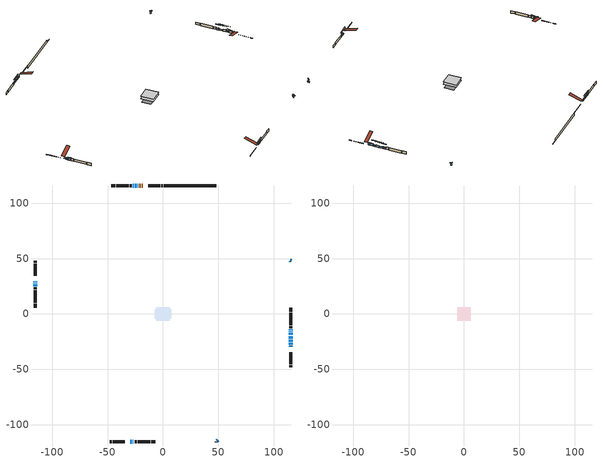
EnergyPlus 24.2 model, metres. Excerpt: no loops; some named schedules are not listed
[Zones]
conditioned space
 floor outside (Floor1 construction): -0.91,-0.91 -0.91,0.91 0.91,0.91 0.91,-0.91 z1.22
 floor adiabatic (AdiabaticFloorConstruction): -5.92,-5.92 -5.92,5.92 5.92,5.92 5.92,-5.92 z1.22
 floor foundation (Slab1 construction): -7.27,-4.47 -7.27,4.47 7.27,4.47 7.27,-4.47 z-1.28
 wall outside (RimJoist1 construction): -0.03,115.5 -1.6,115.5 / -47.84,-115.5 -46.27,-115.5 / -115.5,47.84 -115.5,46.27 / 115.5,-47.84 115.5,-46.27 z1.22:1.52
 wall outside (RimJoist2 construction): -2.53,115.5 -13.2,115.5 / -45.34,-115.5 -34.66,-115.5 / -115.5,45.34 -115.5,34.66 / 115.5,-45.34 115.5,-34.66 z1.22:1.52
 wall outside (AdiabaticWallConstruction 1): -18.1,115.5 -19.01,115.5 / -19.94,115.5 -21.31,115.5 z1.22:3.25
 wall outside (AdiabaticWallConstruction): -115.5,29.77 -115.5,28.93 z1.22:2.19; 115.5,-29.77 115.5,-28.87 / 115.5,47.84 114.87,48.47 / 115.5,-27.95 115.5,-25.86 z1.22:3.3; -22.23,115.5 -22.94,115.5 z1.22:2.72; -29.77,-115.5 -28.29,-115.5 / -23.87,115.5 -25.35,115.5 / 48.89,-114.45 49.54,-113.8 z1.22:1.78; 115.5,-24.94 115.5,-23.18 z1.22:2.64; 115.5,-22.25 115.5,-19.87 z1.22:3.25; 115.5,-18.94 115.5,-16.88 z1.22:2.67; 47.84,-115.5 48.23,-115.1 z1.22:2.92; -115.5,28 -115.5,27.64 / 115.5,-15.95 115.5,-15.59 z1.22:2.97; -26.27,115.5 -27.29,115.5 z1.22:2.24; -115.5,26.71 -115.5,25.24 z1.22:3.63; -27.36,-115.5 -26.62,-115.5 / 115.5,-14.67 115.5,-13.93 z1.22:2.69
 wall outside (Wall1 construction): -28.22,115.5 -30.03,115.5 / -25.7,-115.5 -23.88,-115.5 / -115.5,24.31 -115.5,22.5 / 115.5,-13 115.5,-11.19 z1.22:3.66
 wall outside (Wall2 construction): -30.96,115.5 -42.32,115.5 / -22.96,-115.5 -11.59,-115.5 / -115.5,21.57 -115.5,10.2 / 115.5,-10.26 115.5,1.11 z1.22:3.66
 wall outside (Wall3 construction): -43.25,115.5 -46.91,115.5 / -10.66,-115.5 -7,-115.5 / -115.5,9.28 -115.5,5.62 / 115.5,2.04 115.5,5.69 z1.22:3.66
 wall foundation (FoundationWall1 construction): 0.9,115.5,-1.28 0.9,115.5,1.22 42.85,115.5,1.22 42.85,115.5,-1.18 47.84,115.5,-1.18 47.84,115.5,-1.28
 window (WindowConstruction 11): -115.5,29.76 -115.5,28.93 z1.22:2.19
 window (WindowConstruction 7): 115.5,-29.76 115.5,-28.88 z1.22:3.3
 window (WindowConstruction 8): 115.5,47.84 114.87,48.47 z1.22:3.3
 window (WindowConstruction 9): 115.5,-27.95 115.5,-25.86 z1.22:3.3
 window (WindowConstruction 10): -22.23,115.5 -22.94,115.5 z1.22:2.72
 window (WindowConstruction 13): -29.76,-115.5 -28.29,-115.5 z1.22:1.78
 window (WindowConstruction 14): 115.5,-24.94 115.5,-23.18 z1.22:2.64
 window (WindowConstruction 15): 115.5,-22.25 115.5,-19.87 z1.22:3.25
 window (WindowConstruction 16): 115.5,-18.94 115.5,-16.88 z1.22:2.67
 window (WindowConstruction 17): -23.87,115.5 -25.34,115.5 z1.22:1.78
 window (WindowConstruction 12): 47.84,-115.5 48.23,-115.1 z1.22:2.92
 window (WindowConstruction): -115.5,28 -115.5,27.64 z1.22:2.97
 window (WindowConstruction 1): -26.27,115.5 -27.29,115.5 z1.22:2.23
 window (WindowConstruction 2): -115.5,26.71 -115.5,25.24 z1.22:3.63
 window (WindowConstruction 3): 115.5,-15.95 115.5,-15.59 z1.22:2.97
 window (WindowConstruction 4): -27.36,-115.5 -26.63,-115.5 z1.22:2.69
 window (WindowConstruction 5): 115.5,-14.67 115.5,-13.93 z1.22:2.69
 window (WindowConstruction 6): 48.89,-114.44 49.54,-113.8 z1.22:1.78
 door (Door): -18.1,115.5 -19.01,115.5 z1.22:3.25
 door (Door 1): -19.94,115.5 -21.3,115.5 z1.22:3.25
 ceiling adiabatic (AdiabaticFloorConstruction): 5.92,-5.92 5.92,5.92 -5.92,5.92 -5.92,-5.92 z1.22
attic - vented
 floor to conditioned space (Floor2 construction Reversed): -5.92,-5.92 -5.92,5.92 5.92,5.92 5.92,-5.92 z3.66
 roof outside (Roof1 construction): -17.17,115.5,3.66 -17.17,103.96,7.5 -14.13,103.96,7.5 -14.13,115.5,3.66; -30.69,-115.5,3.66 -30.69,-103.96,7.5 -33.73,-103.96,7.5 -33.73,-115.5,3.66; -115.5,30.69,3.66 -103.96,30.69,7.5 -103.96,33.73,7.5 -115.5,33.73,3.66; 115.5,-30.69,3.66 103.96,-30.69,7.5 103.96,-33.73,7.5 115.5,-33.73,3.66
shading: -115.5,28.02 -115.5,30.68 -117.32,30.68 -117.32,28.02 z3.1; 115.5,-28.27 115.5,-30.37 115.96,-30.37 115.96,-28.27 z3.91; 114.44,48.9 115.93,47.41 116.25,47.73 114.76,49.23 z3.91; 115.5,-25.25 115.5,-28.56 115.96,-28.56 115.96,-25.25 z3.91; -23.85,115.5 -21.32,115.5 -21.32,115.96 -23.85,115.96 z3.63; -24.33,-115.5 -33.72,-115.5 -33.72,-115.96 -24.33,-115.96 z5.74; 115.5,-22.88 115.5,-25.23 117.63,-25.23 117.63,-22.88 z2.94; 115.5,-15.6 115.5,-26.52 115.96,-26.52 115.96,-15.6 z7.52; 115.5,-12.92 115.5,-22.9 115.96,-22.9 115.96,-12.92 z6.63; -29.3,115.5 -19.91,115.5 -19.91,115.96 -29.3,115.96 z5.74; 48.88,-114.46 47.2,-116.14 47.52,-116.47 49.2,-114.78 z3.83; -115.5,27.34 -115.5,28.3 -115.79,28.3 -115.79,27.34 z3.27; -28.2,115.5 -25.36,115.5 -25.36,115.96 -28.2,115.96 z3.15; -115.5,24.63 -115.5,27.32 -115.96,27.32 -115.96,24.63 z4.24; 115.5,-15.3 115.5,-16.25 115.79,-16.25 115.79,-15.3 z3.27; -26.02,-115.5 -27.97,-115.5 -27.97,-115.96 -26.02,-115.96 z3.3; 115.5,-13.32 115.5,-15.28 115.96,-15.28 115.96,-13.32 z3.3; 49.75,-113.59 48.68,-114.66 49.97,-115.95 51.04,-114.88 z2.08
[Building]
Building 1: Terrain=Suburbs
[Site:Location]
Calgary Intl AP_AB: Latitude {deg}=51.11; Longitude {deg}=-114.02; Time Zone {hr}=-7; Elevation {m}=1084; Keep Site Location Information=Yes
[Site:GroundTemperature:Shallow]
0.326196, -1.55603, -1.70677, -0.813554, 2.7722, 6.34125, 9.43543, 11.3955, 11.562, 9.96783, 6.95256, 3.49299
[Site:WaterMainsTemperature]
Calculation Method=Schedule; Temperature Schedule=mains temperature schedule
[Material] Roughness=Rough; Thermal Absorptance=0.9
Name | Thickness {m} | Conductivity {W/m-K} | Density {kg/m3} | Specific Heat {J/kg-K} | Solar Absorptance | Visible Absorptance
asphalt or fiberglass shingles | 0.00635 | 0.162714 | 1121.4 | 1465.45 | 0.4 | 0.4
ceiling loosefill ins | 0.254 | 0.0480833 | 16.02 | 1046.75 | 0.7 | 0.7
ceiling stud and cavity | 0.1397 | 0.369005 | 65.682 | 1177.47 | 0.7 | 0.7
concrete 4.0 in. | 0.1016 | 1.803125 | 2242.8 | 837.4 | 0.7 | 0.7
concrete 8.0 in. | 0.2032 | 1.803125 | 2242.8 | 837.4 | 0.7 | 0.7
door material | 0.04445 | 0.0451087 | 512.64 | 1214.23 | 0.7 | 0.7
exterior vertical ins | 0.0522014 | 0.029427 | 32.04 | 1214.23 | 0.7 | 0.7
floor covering | 0.0127 | 0.0433444 | 54.468 | 1339.84 | 0.6 | 0.6
floor rigid ins | 0.103632 | 0.029427 | 32.04 | 1214.23 | 0.7 | 0.7
floor rigid ins 1; wall rigid ins 1 | 0.512978 | 0.029427 | 32.04 | 1214.23 | 0.7 | 0.7
floor stud and cavity | 0.1397 | 0.136273 | 92.3553 | 1139.71 | 0.7 | 0.7
floor stud and cavity 1 | 0.1397 | 1.75129 | 37.0049 | 1207.88 | 0.7 | 0.7
furniture material conditioned space 1 | 0.1524 | 0.115458 | 640.8 | 1214.23 | 0.6 | 0.6
gypsum board | 0.0127 | 0.160291 | 801 | 837.4 | 0.6 | 0.6
gypsum board 1 | 0.0127 | 0.160291 | 801 | 837.4 | 0.7 | 0.7
osb sheathing 0.5 in. | 0.0127 | 0.115458 | 512.64 | 1214.23 | 0.7 | 0.7
osb sheathing 0.75 in. | 0.01905 | 0.115458 | 512.64 | 1214.23 | 0.7 | 0.7
osb sheathing 2.0 in. | 0.0508 | 0.115458 | 512.64 | 1214.23 | 0.7 | 0.7
rim joist rigid ins; wall rigid ins | 0.051816 | 0.029427 | 32.04 | 1214.23 | 0.7 | 0.7
rim joist stud and cavity | 0.0508 | 0.0508299 | 125.044 | 1163.47 | 0.6 | 0.6
rim joist stud and cavity 1 | 0.0508 | 0.0496917 | 125.044 | 1163.47 | 0.6 | 0.6
slab rigid ins | 0.000517642 | 0.029427 | 32.04 | 1214.23 | 0.7 | 0.7
wall stud and cavity | 0.1397 | 0.243374 | 139.0536 | 1170.24 | 0.7 | 0.7
wall stud and cavity 1 | 0.1397 | 0.21101 | 139.0536 | 1170.24 | 0.7 | 0.7
wall stud and cavity 2 | 0.1397 | 0.427258 | 139.0536 | 1170.24 | 0.7 | 0.7
wall stud and cavity 3 | 0.0889 | 0.380278 | 52.3479 | 1209.89 | 0.7 | 0.7
wall stud and cavity 4 | 0.0889 | 0.391764 | 83.0341 | 1211.67 | 0.7 | 0.7
wood siding | 0.0254 | 0.102417 | 544.68 | 1172.36 | 0.4 | 0.4
wood siding 1; wood siding 2; wood siding 3 | 0.0254 | 0.102417 | 544.68 | 1172.36 | 0.7 | 0.7
[WindowMaterial:SimpleGlazingSystem]
Name | U-Factor {W/m2-K} | Solar Heat Gain Coefficient
WindowMaterial | 2.75497 | 0.42
WindowMaterial 1 | 2.46085 | 0.27
WindowMaterial 10 | 2.77314 | 0.52
WindowMaterial 11 | 2.790737 | 0.61
WindowMaterial 12 | 2.79698 | 0.65
WindowMaterial 13 | 2.79244 | 0.62
WindowMaterial 14 | 2.76973 | 0.5
WindowMaterial 2 | 2.79414 | 0.63
WindowMaterial 3 | 2.77257 | 0.64
WindowMaterial 4 | 2.75553 | 0.6
WindowMaterial 5 | 2.78052 | 0.67
WindowMaterial 6 | 2.796415 | 0.64
WindowMaterial 7 | 2.779381 | 0.56
WindowMaterial 8 | 2.76859 | 0.63
WindowMaterial 9 | 2.76632 | 0.62
[Construction]
AdiabaticFloorConstruction: floor stud and cavity 1, floor rigid ins 1, osb sheathing 0.75 in., floor covering
AdiabaticWallConstruction: wood siding 2, wall rigid ins 1, wall stud and cavity 3, gypsum board
AdiabaticWallConstruction 1: wood siding 3, wall rigid ins 1, wall stud and cavity 3, gypsum board
Door; Door 1: door material
Floor1 construction: floor stud and cavity, floor rigid ins, osb sheathing 0.75 in., floor covering
Floor2 construction Reversed: gypsum board, ceiling stud and cavity, ceiling loosefill ins
FoundationWall1 construction: concrete 8.0 in., gypsum board 1
furniture construction conditioned space 1: furniture material conditioned space 1
PartitionWallConstruction: gypsum board, wall stud and cavity 4, gypsum board
RimJoist1 construction: wood siding 1, rim joist rigid ins, osb sheathing 2.0 in., rim joist stud and cavity
RimJoist2 construction: wood siding 1, rim joist rigid ins, osb sheathing 2.0 in., rim joist stud and cavity 1
Roof1 construction: asphalt or fiberglass shingles
Slab1 construction: slab rigid ins, concrete 4.0 in.
Wall1 construction: wood siding, wall rigid ins, osb sheathing 0.5 in., wall stud and cavity, gypsum board
Wall2 construction: wood siding, wall rigid ins, osb sheathing 0.5 in., wall stud and cavity 1, gypsum board
Wall3 construction: wood siding, wall rigid ins, osb sheathing 0.5 in., wall stud and cavity 2, gypsum board
WindowConstruction; WindowConstruction 3: WindowMaterial
WindowConstruction 1: WindowMaterial 1
WindowConstruction 10: WindowMaterial 7
WindowConstruction 11: WindowMaterial 8
WindowConstruction 12: WindowMaterial 9
WindowConstruction 13: WindowMaterial 10
WindowConstruction 14: WindowMaterial 11
WindowConstruction 15: WindowMaterial 12
WindowConstruction 16: WindowMaterial 13
WindowConstruction 17: WindowMaterial 14
WindowConstruction 2: WindowMaterial 2
WindowConstruction 4; WindowConstruction 5: WindowMaterial 3
WindowConstruction 6: WindowMaterial 4
WindowConstruction 7; WindowConstruction 8: WindowMaterial 5
WindowConstruction 9: WindowMaterial 6
[Zone] Multiplier=1; Part of Total Floor Area=Yes
Name | Volume {m3}
attic - vented | 87.5674
conditioned space | 833
[Space]
Name | Zone | Volume {m3}
attic - vented 1 | attic - vented | 87.5674
conditioned space 1 | conditioned space | 833
[ZoneInfiltration:EffectiveLeakageArea]
infil attic - vented 1: Zone or Space=attic - vented 1; Schedule=Always On Discrete; Effective Air Leakage Area {cm2}=4809.6; Stack Coefficient=0.0002674; Wind Coefficient=1.10484e-05
[ZoneMixing]
whole house fan mix: Zone or Space=attic - vented; Schedule=Always On Continuous; Design Flow Rate Calculation Method=Flow/Zone; Design Flow Rate {m3/s}=0; Source Zone or Space=conditioned space
[SurfaceProperty:ExposedFoundationPerimeter]
Slab1: Exposed Perimeter Calculation Method=TotalExposedPerimeter; Total Exposed Perimeter {m}=46.939
[InternalMass] Zone or ZoneList=conditioned space; Space or SpaceList=conditioned space 1
Name | Construction | Surface Area {m2}
furniture mass conditioned space 1 | furniture construction conditioned space 1 | 109.408
partition wall mass | PartitionWallConstruction | 273.52
[Lights]
interior lighting: Zone or ZoneList or Space or SpaceList=conditioned space 1; Schedule=interior lighting schedule; Design Level Calculation Method=LightingLevel; Lighting Level {W}=343.2; Return Air Fraction=0; Fraction Radiant=0.6; Fraction Visible=0.2; Fraction Replaceable=1
[People]
occupants: Zone or ZoneList or Space or SpaceList=conditioned space 1; Number of People Schedule=occupants schedule; Number of People Calculation Method=People; Number of People=3; Fraction Radiant=0.314171; Sensible Heat Fraction=0.56303; Activity Level Schedule=occupants activity schedule; Carbon Dioxide Generation Rate {m3/s-W}=0; Enable ASHRAE 55 Comfort Warnings=No; Mean Radiant Temperature Calculation Type=EnclosureAveraged
[ElectricEquipment] Zone or ZoneList or Space or SpaceList=conditioned space 1; Design Level Calculation Method=EquipmentLevel
Name | Schedule | Design Level {W} | Fraction Latent | Fraction Radiant | Fraction Lost
clothes dryer | clothes dryer schedule | 140.772 | 0.015 | 0.081 | 0.85
clothes washer | clothes washer schedule | 32.1985 | 0.03 | 0.162 | 0.7
cooking range | cooking range schedule | 215.147 | 0.08 | 0.432 | 0.2
dishwasher | dishwasher schedule | 66.8632 | 0.3 | 0.18 | 0.4
fridge | fridge schedule | 72.9452 | 0 | 0.6 | 0
mech vent house fan | mech vent house fan schedule | 0 | 0 | 0 | 1
mech vent house fan cfis | mech vent house fan cfis schedule | 0 | 0 | 0 | 0
misc plug loads | misc plug loads schedule | 494.7 | 0.045 | 0.513 | 0.1
whole house fan | Always On Discrete | 0 | 0 | 0 | 1
[OtherEquipment] Zone or ZoneList or Space or SpaceList=conditioned space 1; Design Level Calculation Method=EquipmentLevel
Name | Fuel Type | Schedule | Design Level {W} | Fraction Latent | Fraction Radiant | Fraction Lost
clothes dryer 1 | Electricity | clothes dryer schedule | 0 | 0.015 | 0.081 | 0.85
cooking range 1 | Electricity | cooking range schedule | 0 | 0.08 | 0.432 | 0.2
general water use latent | None | general water use schedule | 62.594 | 1 | 0 | 0
general water use sensible | None | general water use schedule | -61.6891 | 0 | 0.6 | 0
mech vent house fan latent load | None | Always On Discrete | 0 | 1 | 0 | 0
mech vent house fan sensible load | None | Always On Discrete | 0 | 0 | 0 | 0
water heater energy adjustment1 | NaturalGas | Always On Discrete | 0.01 | 0 | 0 | 1
[ZoneInfiltration:DesignFlowRate] Zone or ZoneList or Space or SpaceList=conditioned space 1; Schedule=Always On Discrete; Design Flow Rate Calculation Method=Flow/Zone; Design Flow Rate {m3/s}=0
infil flow; natural vent flow; whole house fan flow
[Foundation:Kiva]
Foundation Kiva 1: Initial Indoor Air Temperature {C}=18; Wall Height Above Grade {m}=1.21999; Wall Depth Below Slab {m}=0.2032; Custom Block Material Name 1=exterior vertical ins; Custom Block Depth 1 {m}=2.5; Custom Block X Position 1 {m}=0.2159; Custom Block Z Position 1 {m}=0
[Foundation:Kiva:Settings]
Soil Conductivity {W/m-K}=0.849921; Soil Density {kg/m3}=1842.3; Soil Specific Heat {J/kg-K}=418.7; Ground Solar Absorptivity=0.9; Ground Thermal Absorptivity=0.9; Ground Surface Roughness {m}=0.03; Far-Field Width {m}=40; Deep-Ground Boundary Condition=ZeroFlux; Deep-Ground Depth {m}=40; Minimum Cell Dimension {m}=0.2; Maximum Cell Growth Coefficient=3; Simulation Timestep=Timestep
[Exterior:Lights]
exterior lighting: Schedule=exterior lighting schedule; Design Level {W}=75.6
[Schedule:Constant]
Name | Hourly Value
Always On Continuous; mech vent house fan schedule; mech vent house fan cfis schedule; Always On Discrete | 1
occupants activity schedule | 117.228
fridge schedule | 0
[Schedule:Week:Daily]
interior lighting schedule Week Rule - Jan1-Jan27: interior lighting schedule day, interior lighting schedule day, interior lighting schedule day, interior lighting schedule day, interior lighting schedule day, interior lighting schedule day, interior lighting schedule day, interior lighting schedule default day, interior lighting schedule default day, interior lighting schedule default day, interior lighting schedule default day, interior lighting schedule default day
interior lighting schedule Week Rule - Jan28-Feb3: interior lighting schedule day, interior lighting schedule day, interior lighting schedule day, interior lighting schedule day, interior lighting schedule day 1, interior lighting schedule day 1, interior lighting schedule day 1, interior lighting schedule default day, interior lighting schedule default day, interior lighting schedule default day, interior lighting schedule default day, interior lighting schedule default day
interior lighting schedule Week Rule - Feb4-Feb24: interior lighting schedule day 1, interior lighting schedule day 1, interior lighting schedule day 1, interior lighting schedule day 1, interior lighting schedule day 1, interior lighting schedule day 1, interior lighting schedule day 1, interior lighting schedule default day, interior lighting schedule default day, interior lighting schedule default day, interior lighting schedule default day, interior lighting schedule default day
interior lighting schedule Week Rule - Feb25-Mar3: interior lighting schedule day 1, interior lighting schedule day 1, interior lighting schedule day 1, interior lighting schedule day 1, interior lighting schedule day 2, interior lighting schedule day 2, interior lighting schedule day 2, interior lighting schedule default day, interior lighting schedule default day, interior lighting schedule default day, interior lighting schedule default day, interior lighting schedule default day
interior lighting schedule Week Rule - Mar4-Mar31: interior lighting schedule day 2, interior lighting schedule day 2, interior lighting schedule day 2, interior lighting schedule day 2, interior lighting schedule day 2, interior lighting schedule day 2, interior lighting schedule day 2, interior lighting schedule default day, interior lighting schedule default day, interior lighting schedule default day, interior lighting schedule default day, interior lighting schedule default day
interior lighting schedule Week Rule - Apr1-Apr28: interior lighting schedule day 3, interior lighting schedule day 3, interior lighting schedule day 3, interior lighting schedule day 3, interior lighting schedule day 3, interior lighting schedule day 3, interior lighting schedule day 3, interior lighting schedule default day, interior lighting schedule default day, interior lighting schedule default day, interior lighting schedule default day, interior lighting schedule default day
interior lighting schedule Week Rule - Apr29-May5: interior lighting schedule day 3, interior lighting schedule day 3, interior lighting schedule day 4, interior lighting schedule day 4, interior lighting schedule day 4, interior lighting schedule day 4, interior lighting schedule day 4, interior lighting schedule default day, interior lighting schedule default day, interior lighting schedule default day, interior lighting schedule default day, interior lighting schedule default day
interior lighting schedule Week Rule - May6-May26: interior lighting schedule day 4, interior lighting schedule day 4, interior lighting schedule day 4, interior lighting schedule day 4, interior lighting schedule day 4, interior lighting schedule day 4, interior lighting schedule day 4, interior lighting schedule default day, interior lighting schedule default day, interior lighting schedule default day, interior lighting schedule default day, interior lighting schedule default day
interior lighting schedule Week Rule - May27-Jun2: interior lighting schedule day 4, interior lighting schedule day 4, interior lighting schedule day 4, interior lighting schedule day 4, interior lighting schedule day 4, interior lighting schedule day 5, interior lighting schedule day 5, interior lighting schedule default day, interior lighting schedule default day, interior lighting schedule default day, interior lighting schedule default day, interior lighting schedule default day
interior lighting schedule Week Rule - Jun3-Jun30: interior lighting schedule day 5, interior lighting schedule day 5, interior lighting schedule day 5, interior lighting schedule day 5, interior lighting schedule day 5, interior lighting schedule day 5, interior lighting schedule day 5, interior lighting schedule default day, interior lighting schedule default day, interior lighting schedule default day, interior lighting schedule default day, interior lighting schedule default day
interior lighting schedule Week Rule - Jul1-Jul28: interior lighting schedule day 6, interior lighting schedule day 6, interior lighting schedule day 6, interior lighting schedule day 6, interior lighting schedule day 6, interior lighting schedule day 6, interior lighting schedule day 6, interior lighting schedule default day, interior lighting schedule default day, interior lighting schedule default day, interior lighting schedule default day, interior lighting schedule default day
interior lighting schedule Week Rule - Jul29-Aug4: interior lighting schedule day 6, interior lighting schedule day 6, interior lighting schedule day 6, interior lighting schedule day 7, interior lighting schedule day 7, interior lighting schedule day 7, interior lighting schedule day 7, interior lighting schedule default day, interior lighting schedule default day, interior lighting schedule default day, interior lighting schedule default day, interior lighting schedule default day
interior lighting schedule Week Rule - Aug5-Aug25: interior lighting schedule day 7, interior lighting schedule day 7, interior lighting schedule day 7, interior lighting schedule day 7, interior lighting schedule day 7, interior lighting schedule day 7, interior lighting schedule day 7, interior lighting schedule default day, interior lighting schedule default day, interior lighting schedule default day, interior lighting schedule default day, interior lighting schedule default day
interior lighting schedule Week Rule - Aug26-Sep1: interior lighting schedule day 7, interior lighting schedule day 7, interior lighting schedule day 7, interior lighting schedule day 7, interior lighting schedule day 7, interior lighting schedule day 7, interior lighting schedule day 8, interior lighting schedule default day, interior lighting schedule default day, interior lighting schedule default day, interior lighting schedule default day, interior lighting schedule default day
interior lighting schedule Week Rule - Sep2-Sep29: interior lighting schedule day 8, interior lighting schedule day 8, interior lighting schedule day 8, interior lighting schedule day 8, interior lighting schedule day 8, interior lighting schedule day 8, interior lighting schedule day 8, interior lighting schedule default day, interior lighting schedule default day, interior lighting schedule default day, interior lighting schedule default day, interior lighting schedule default day
interior lighting schedule Week Rule - Sep30-Oct6: interior lighting schedule day 8, interior lighting schedule day 9, interior lighting schedule day 9, interior lighting schedule day 9, interior lighting schedule day 9, interior lighting schedule day 9, interior lighting schedule day 9, interior lighting schedule default day, interior lighting schedule default day, interior lighting schedule default day, interior lighting schedule default day, interior lighting schedule default day
interior lighting schedule Week Rule - Oct7-Oct27: interior lighting schedule day 9, interior lighting schedule day 9, interior lighting schedule day 9, interior lighting schedule day 9, interior lighting schedule day 9, interior lighting schedule day 9, interior lighting schedule day 9, interior lighting schedule default day, interior lighting schedule default day, interior lighting schedule default day, interior lighting schedule default day, interior lighting schedule default day
interior lighting schedule Week Rule - Oct28-Nov3: interior lighting schedule day 9, interior lighting schedule day 9, interior lighting schedule day 9, interior lighting schedule day 9, interior lighting schedule day 10, interior lighting schedule day 10, interior lighting schedule day 10, interior lighting schedule default day, interior lighting schedule default day, interior lighting schedule default day, interior lighting schedule default day, interior lighting schedule default day
interior lighting schedule Week Rule - Nov4-Nov24: interior lighting schedule day 10, interior lighting schedule day 10, interior lighting schedule day 10, interior lighting schedule day 10, interior lighting schedule day 10, interior lighting schedule day 10, interior lighting schedule day 10, interior lighting schedule default day, interior lighting schedule default day, interior lighting schedule default day, interior lighting schedule default day, interior lighting schedule default day
interior lighting schedule Week Rule - Nov25-Dec1: interior lighting schedule day 10, interior lighting schedule day 10, interior lighting schedule day 10, interior lighting schedule day 10, interior lighting schedule day 10, interior lighting schedule day 10, interior lighting schedule day 11, interior lighting schedule default day, interior lighting schedule default day, interior lighting schedule default day, interior lighting schedule default day, interior lighting schedule default day
interior lighting schedule Week Rule - Dec2-Dec31: interior lighting schedule day 11, interior lighting schedule day 11, interior lighting schedule day 11, interior lighting schedule day 11, interior lighting schedule day 11, interior lighting schedule day 11, interior lighting schedule day 11, interior lighting schedule default day, interior lighting schedule default day, interior lighting schedule default day, interior lighting schedule default day, interior lighting schedule default day
occupants schedule Week Rule - Jan1-Dec31: occupants schedule day, occupants schedule day, occupants schedule day, occupants schedule day, occupants schedule day, occupants schedule day, occupants schedule day, occupants schedule default day, occupants schedule default day, occupants schedule default day, occupants schedule default day, occupants schedule default day
clothes dryer schedule Week Rule - Jan1-Dec31: clothes dryer schedule day, clothes dryer schedule day, clothes dryer schedule day, clothes dryer schedule day, clothes dryer schedule day, clothes dryer schedule day, clothes dryer schedule day, clothes dryer schedule default day, clothes dryer schedule default day, clothes dryer schedule default day, clothes dryer schedule default day, clothes dryer schedule default day
clothes washer schedule Week Rule - Jan1-Dec31: clothes washer schedule day, clothes washer schedule day, clothes washer schedule day, clothes washer schedule day, clothes washer schedule day, clothes washer schedule day, clothes washer schedule day, clothes washer schedule default day, clothes washer schedule default day, clothes washer schedule default day, clothes washer schedule default day, clothes washer schedule default day
cooking range schedule Week Rule - Jan1-Dec31: cooking range schedule day, cooking range schedule day, cooking range schedule day, cooking range schedule day, cooking range schedule day, cooking range schedule day, cooking range schedule day, cooking range schedule default day, cooking range schedule default day, cooking range schedule default day, cooking range schedule default day, cooking range schedule default day
dishwasher schedule Week Rule - Jan1-Dec31: dishwasher schedule day, dishwasher schedule day, dishwasher schedule day, dishwasher schedule day, dishwasher schedule day, dishwasher schedule day, dishwasher schedule day, dishwasher schedule default day, dishwasher schedule default day, dishwasher schedule default day, dishwasher schedule default day, dishwasher schedule default day
misc plug loads schedule Week Rule - Jan1-Dec31: misc plug loads schedule day, misc plug loads schedule day, misc plug loads schedule day, misc plug loads schedule day, misc plug loads schedule day, misc plug loads schedule day, misc plug loads schedule day, misc plug loads schedule default day, misc plug loads schedule default day, misc plug loads schedule default day, misc plug loads schedule default day, misc plug loads schedule default day
general water use schedule Week Rule - Jan1-Dec31: general water use schedule day, general water use schedule day, general water use schedule day, general water use schedule day, general water use schedule day, general water use schedule day, general water use schedule day, general water use schedule default day, general water use schedule default day, general water use schedule default day, general water use schedule default day, general water use schedule default day
exterior lighting schedule Week Rule - Jan1-Jan27: exterior lighting schedule day, exterior lighting schedule day, exterior lighting schedule day, exterior lighting schedule day, exterior lighting schedule day, exterior lighting schedule day, exterior lighting schedule day, exterior lighting schedule default day, exterior lighting schedule default day, exterior lighting schedule default day, exterior lighting schedule default day, exterior lighting schedule default day
exterior lighting schedule Week Rule - Jan28-Feb3: exterior lighting schedule day, exterior lighting schedule day, exterior lighting schedule day, exterior lighting schedule day, exterior lighting schedule day 1, exterior lighting schedule day 1, exterior lighting schedule day 1, exterior lighting schedule default day, exterior lighting schedule default day, exterior lighting schedule default day, exterior lighting schedule default day, exterior lighting schedule default day
exterior lighting schedule Week Rule - Feb4-Feb24: exterior lighting schedule day 1, exterior lighting schedule day 1, exterior lighting schedule day 1, exterior lighting schedule day 1, exterior lighting schedule day 1, exterior lighting schedule day 1, exterior lighting schedule day 1, exterior lighting schedule default day, exterior lighting schedule default day, exterior lighting schedule default day, exterior lighting schedule default day, exterior lighting schedule default day
exterior lighting schedule Week Rule - Feb25-Mar3: exterior lighting schedule day 1, exterior lighting schedule day 1, exterior lighting schedule day 1, exterior lighting schedule day 1, exterior lighting schedule day 2, exterior lighting schedule day 2, exterior lighting schedule day 2, exterior lighting schedule default day, exterior lighting schedule default day, exterior lighting schedule default day, exterior lighting schedule default day, exterior lighting schedule default day
exterior lighting schedule Week Rule - Mar4-Mar31: exterior lighting schedule day 2, exterior lighting schedule day 2, exterior lighting schedule day 2, exterior lighting schedule day 2, exterior lighting schedule day 2, exterior lighting schedule day 2, exterior lighting schedule day 2, exterior lighting schedule default day, exterior lighting schedule default day, exterior lighting schedule default day, exterior lighting schedule default day, exterior lighting schedule default day
exterior lighting schedule Week Rule - Apr1-Apr28: exterior lighting schedule day 3, exterior lighting schedule day 3, exterior lighting schedule day 3, exterior lighting schedule day 3, exterior lighting schedule day 3, exterior lighting schedule day 3, exterior lighting schedule day 3, exterior lighting schedule default day, exterior lighting schedule default day, exterior lighting schedule default day, exterior lighting schedule default day, exterior lighting schedule default day
exterior lighting schedule Week Rule - Apr29-May5: exterior lighting schedule day 3, exterior lighting schedule day 3, exterior lighting schedule day 4, exterior lighting schedule day 4, exterior lighting schedule day 4, exterior lighting schedule day 4, exterior lighting schedule day 4, exterior lighting schedule default day, exterior lighting schedule default day, exterior lighting schedule default day, exterior lighting schedule default day, exterior lighting schedule default day
exterior lighting schedule Week Rule - May6-May26: exterior lighting schedule day 4, exterior lighting schedule day 4, exterior lighting schedule day 4, exterior lighting schedule day 4, exterior lighting schedule day 4, exterior lighting schedule day 4, exterior lighting schedule day 4, exterior lighting schedule default day, exterior lighting schedule default day, exterior lighting schedule default day, exterior lighting schedule default day, exterior lighting schedule default day
exterior lighting schedule Week Rule - May27-Jun2: exterior lighting schedule day 4, exterior lighting schedule day 4, exterior lighting schedule day 4, exterior lighting schedule day 4, exterior lighting schedule day 4, exterior lighting schedule day 5, exterior lighting schedule day 5, exterior lighting schedule default day, exterior lighting schedule default day, exterior lighting schedule default day, exterior lighting schedule default day, exterior lighting schedule default day
exterior lighting schedule Week Rule - Jun3-Jun30: exterior lighting schedule day 5, exterior lighting schedule day 5, exterior lighting schedule day 5, exterior lighting schedule day 5, exterior lighting schedule day 5, exterior lighting schedule day 5, exterior lighting schedule day 5, exterior lighting schedule default day, exterior lighting schedule default day, exterior lighting schedule default day, exterior lighting schedule default day, exterior lighting schedule default day
exterior lighting schedule Week Rule - Jul1-Jul28: exterior lighting schedule day 6, exterior lighting schedule day 6, exterior lighting schedule day 6, exterior lighting schedule day 6, exterior lighting schedule day 6, exterior lighting schedule day 6, exterior lighting schedule day 6, exterior lighting schedule default day, exterior lighting schedule default day, exterior lighting schedule default day, exterior lighting schedule default day, exterior lighting schedule default day
exterior lighting schedule Week Rule - Jul29-Aug4: exterior lighting schedule day 6, exterior lighting schedule day 6, exterior lighting schedule day 6, exterior lighting schedule day 7, exterior lighting schedule day 7, exterior lighting schedule day 7, exterior lighting schedule day 7, exterior lighting schedule default day, exterior lighting schedule default day, exterior lighting schedule default day, exterior lighting schedule default day, exterior lighting schedule default day
exterior lighting schedule Week Rule - Aug5-Aug25: exterior lighting schedule day 7, exterior lighting schedule day 7, exterior lighting schedule day 7, exterior lighting schedule day 7, exterior lighting schedule day 7, exterior lighting schedule day 7, exterior lighting schedule day 7, exterior lighting schedule default day, exterior lighting schedule default day, exterior lighting schedule default day, exterior lighting schedule default day, exterior lighting schedule default day
exterior lighting schedule Week Rule - Aug26-Sep1: exterior lighting schedule day 7, exterior lighting schedule day 7, exterior lighting schedule day 7, exterior lighting schedule day 7, exterior lighting schedule day 7, exterior lighting schedule day 7, exterior lighting schedule day 8, exterior lighting schedule default day, exterior lighting schedule default day, exterior lighting schedule default day, exterior lighting schedule default day, exterior lighting schedule default day
exterior lighting schedule Week Rule - Sep2-Sep29: exterior lighting schedule day 8, exterior lighting schedule day 8, exterior lighting schedule day 8, exterior lighting schedule day 8, exterior lighting schedule day 8, exterior lighting schedule day 8, exterior lighting schedule day 8, exterior lighting schedule default day, exterior lighting schedule default day, exterior lighting schedule default day, exterior lighting schedule default day, exterior lighting schedule default day
[Schedule:Year]
interior lighting schedule: interior lighting schedule Week Rule - Jan1-Jan27, 1, 1, 1, 27, interior lighting schedule Week Rule - Jan28-Feb3, 1, 28, 2, 3, interior lighting schedule Week Rule - Feb4-Feb24, 2, 4, 2, 24, interior lighting schedule Week Rule - Feb25-Mar3, 2, 25, 3, 3, interior lighting schedule Week Rule - Mar4-Mar31, 3, 4, 3, 31, interior lighting schedule Week Rule - Apr1-Apr28, 4, 1, 4, 28, interior lighting schedule Week Rule - Apr29-May5, 4, 29, 5, 5, interior lighting schedule Week Rule - May6-May26, 5, 6, 5, 26, interior lighting schedule Week Rule - May27-Jun2, 5, 27, 6, 2, interior lighting schedule Week Rule - Jun3-Jun30, 6, 3, 6, 30, interior lighting schedule Week Rule - Jul1-Jul28, 7, 1, 7, 28, interior lighting schedule Week Rule - Jul29-Aug4, 7, 29, 8, 4, interior lighting schedule Week Rule - Aug5-Aug25, 8, 5, 8, 25, interior lighting schedule Week Rule - Aug26-Sep1, 8, 26, 9, 1, interior lighting schedule Week Rule - Sep2-Sep29, 9, 2, 9, 29, interior lighting schedule Week Rule - Sep30-Oct6, 9, 30, 10, 6, interior lighting schedule Week Rule - Oct7-Oct27, 10, 7, 10, 27, interior lighting schedule Week Rule - Oct28-Nov3, 10, 28, 11, 3, interior lighting schedule Week Rule - Nov4-Nov24, 11, 4, 11, 24, interior lighting schedule Week Rule - Nov25-Dec1, 11, 25, 12, 1, interior lighting schedule Week Rule - Dec2-Dec31, 12, 2, 12, 31
occupants schedule: occupants schedule Week Rule - Jan1-Dec31, 1, 1, 12, 31
clothes dryer schedule: clothes dryer schedule Week Rule - Jan1-Dec31, 1, 1, 12, 31
clothes washer schedule: clothes washer schedule Week Rule - Jan1-Dec31, 1, 1, 12, 31
cooking range schedule: cooking range schedule Week Rule - Jan1-Dec31, 1, 1, 12, 31
dishwasher schedule: dishwasher schedule Week Rule - Jan1-Dec31, 1, 1, 12, 31
misc plug loads schedule: misc plug loads schedule Week Rule - Jan1-Dec31, 1, 1, 12, 31
general water use schedule: general water use schedule Week Rule - Jan1-Dec31, 1, 1, 12, 31
exterior lighting schedule: exterior lighting schedule Week Rule - Jan1-Jan27, 1, 1, 1, 27, exterior lighting schedule Week Rule - Jan28-Feb3, 1, 28, 2, 3, exterior lighting schedule Week Rule - Feb4-Feb24, 2, 4, 2, 24, exterior lighting schedule Week Rule - Feb25-Mar3, 2, 25, 3, 3, exterior lighting schedule Week Rule - Mar4-Mar31, 3, 4, 3, 31, exterior lighting schedule Week Rule - Apr1-Apr28, 4, 1, 4, 28, exterior lighting schedule Week Rule - Apr29-May5, 4, 29, 5, 5, exterior lighting schedule Week Rule - May6-May26, 5, 6, 5, 26, exterior lighting schedule Week Rule - May27-Jun2, 5, 27, 6, 2, exterior lighting schedule Week Rule - Jun3-Jun30, 6, 3, 6, 30, exterior lighting schedule Week Rule - Jul1-Jul28, 7, 1, 7, 28, exterior lighting schedule Week Rule - Jul29-Aug4, 7, 29, 8, 4, exterior lighting schedule Week Rule - Aug5-Aug25, 8, 5, 8, 25, exterior lighting schedule Week Rule - Aug26-Sep1, 8, 26, 9, 1, exterior lighting schedule Week Rule - Sep2-Sep29, 9, 2, 9, 29, exterior lighting schedule Week Rule - Sep30-Oct6, 9, 30, 10, 6, exterior lighting schedule Week Rule - Oct7-Oct27, 10, 7, 10, 27, exterior lighting schedule Week Rule - Oct28-Nov3, 10, 28, 11, 3, exterior lighting schedule Week Rule - Nov4-Nov24, 11, 4, 11, 24, exterior lighting schedule Week Rule - Nov25-Dec1, 11, 25, 12, 1, exterior lighting schedule Week Rule - Dec2-Dec31, 12, 2, 12, 31
[Schedule:Compact]
mains temperature schedule: Through: 01/01, For: AllDays, Until: 24:00, 5.30611, Through: 01/02, For: AllDays, Until: 24:00, 5.24556, Through: 01/03, For: AllDays, Until: 24:00, 5.18611, Through: 01/04, For: AllDays, Until: 24:00, 5.12778, Through: 01/05, For: AllDays, Until: 24:00, 5.07, Through: 01/06, For: AllDays, Until: 24:00, 5.01278, Through: 01/07, For: AllDays, Until: 24:00, 4.95722, Through: 01/08, For: AllDays, Until: 24:00, 4.90222, Through: 01/09, For: AllDays, Until: 24:00, 4.84778, Through: 01/10, For: AllDays, Until: 24:00, 4.795, Through: 01/11, For: AllDays, Until: 24:00, 4.74278, Through: 01/12, For: AllDays, Until: 24:00, 4.69167, Through: 01/13, For: AllDays, Until: 24:00, 4.64111, Through: 01/14, For: AllDays, Until: 24:00, 4.59222, Through: 01/15, For: AllDays, Until: 24:00, 4.54389, Through: 01/16, For: AllDays, Until: 24:00, 4.49722, Through: 01/17, For: AllDays, Until: 24:00, 4.45111, Through: 01/18, For: AllDays, Until: 24:00, 4.40611, Through: 01/19, For: AllDays, Until: 24:00, 4.36222, Through: 01/20, For: AllDays, Until: 24:00, 4.32, Through: 01/21, For: AllDays, Until: 24:00, 4.27833, Through: 01/22, For: AllDays, Until: 24:00, 4.23778, Through: 01/23, For: AllDays, Until: 24:00, 4.19833, Through: 01/24, For: AllDays, Until: 24:00, 4.16056, Through: 01/25, For: AllDays, Until: 24:00, 4.12333, Through: 01/26, For: AllDays, Until: 24:00, 4.08778, Through: 01/27, For: AllDays, Until: 24:00, 4.05278, Through: 01/28, For: AllDays, Until: 24:00, 4.01944, Through: 01/29, For: AllDays, Until: 24:00, 3.98722, Through: 01/30, For: AllDays, Until: 24:00, 3.95611, Through: 01/31, For: AllDays, Until: 24:00, 3.92667, Through: 02/01, For: AllDays, Until: 24:00, 3.89778, Through: 02/02, For: AllDays, Until: 24:00, 3.87056, Through: 02/03, For: AllDays, Until: 24:00, 3.84444, Through: 02/04, For: AllDays, Until: 24:00, 3.82, Through: 02/05, For: AllDays, Until: 24:00, 3.79611, Through: 02/06, For: AllDays, Until: 24:00, 3.77389, Through: 02/07, For: AllDays, Until: 24:00, 3.75333, Through: 02/08, For: AllDays, Until: 24:00, 3.73333, Through: 02/09, For: AllDays, Until: 24:00, 3.715, Through: 02/10, For: AllDays, Until: 24:00, 3.69778, Through: 02/11, For: AllDays, Until: 24:00, 3.68222, Through: 02/12, For: AllDays, Until: 24:00, 3.66778, Through: 02/13, For: AllDays, Until: 24:00, 3.65444, Through: 02/14, For: AllDays, Until: 24:00, 3.64278, Through: 02/15, For: AllDays, Until: 24:00, 3.63222, Through: 02/16, For: AllDays, Until: 24:00, 3.62278, Through: 02/17, For: AllDays, Until: 24:00, 3.615, Through: 02/18, For: AllDays, Until: 24:00, 3.60833, Through: 02/19, For: AllDays, Until: 24:00, 3.60333, Through: 02/20, For: AllDays, Until: 24:00, 3.59944, Through: 02/21, For: AllDays, Until: 24:00, 3.59667, Through: 02/22, For: AllDays, Until: 24:00, 3.59556, Through: 02/23, For: AllDays, Until: 24:00, 3.59556, Through: 02/24, For: AllDays, Until: 24:00, 3.59722, Through: 02/25, For: AllDays, Until: 24:00, 3.6, Through: 02/26, For: AllDays, Until: 24:00, 3.60389, Through: 02/27, For: AllDays, Until: 24:00, 3.60944, Through: 02/28, For: AllDays, Until: 24:00, 3.61611, Through: 03/01, For: AllDays, Until: 24:00, 3.62444, Through: 03/02, For: AllDays, Until: 24:00, 3.63333, Through: 03/03, For: AllDays, Until: 24:00, 3.64444, Through: 03/04, For: AllDays, Until: 24:00, 3.65611, Through: 03/05, For: AllDays, Until: 24:00, 3.67, Through: 03/06, For: AllDays, Until: 24:00, 3.68444, Through: 03/07, For: AllDays, Until: 24:00, 3.70056, Through: 03/08, For: AllDays, Until: 24:00, 3.71778, Through: 03/09, For: AllDays, Until: 24:00, 3.73611, Through: 03/10, For: AllDays, Until: 24:00, 3.75611, Through: 03/11, For: AllDays, Until: 24:00, 3.77722, Through: 03/12, For: AllDays, Until: 24:00, 3.79944, Through: 03/13, For: AllDays, Until: 24:00, 3.82333, Through: 03/14, For: AllDays, Until: 24:00, 3.84833, Through: 03/15, For: AllDays, Until: 24:00, 3.87444, Through: 03/16, For: AllDays, Until: 24:00, 3.90222, Through: 03/17, For: AllDays, Until: 24:00, 3.93056, Through: 03/18, For: AllDays, Until: 24:00, 3.96056, Through: 03/19, For: AllDays, Until: 24:00, 3.99167, Through: 03/20, For: AllDays, Until: 24:00, 4.02444, Through: 03/21, For: AllDays, Until: 24:00, 4.05778, Through: 03/22, For: AllDays, Until: 24:00, 4.09278, Through: 03/23, For: AllDays, Until: 24:00, 4.12833, Through: 03/24, For: AllDays, Until: 24:00, 4.16556, Through: 03/25, For: AllDays, Until: 24:00, 4.20389, Through: 03/26, For: AllDays, Until: 24:00, 4.24333, Through: 03/27, For: AllDays, Until: 24:00, 4.28389, Through: 03/28, For: AllDays, Until: 24:00, 4.32611, Through: 03/29, For: AllDays, Until: 24:00, 4.36889, Through: 03/30, For: AllDays, Until: 24:00, 4.41278, Through: 03/31, For: AllDays, Until: 24:00, 4.45778, Through: 04/01, For: AllDays, Until: 24:00, 4.50389, Through: 04/02, For: AllDays, Until: 24:00, 4.55111, Through: 04/03, For: AllDays, Until: 24:00, 4.59944, Through: 04/04, For: AllDays, Until: 24:00, 4.64833, Through: 04/05, For: AllDays, Until: 24:00, 4.69889, Through: 04/06, For: AllDays, Until: 24:00, 4.75, Through: 04/07, For: AllDays, Until: 24:00, 4.80222, Through: 04/08, For: AllDays, Until: 24:00, 4.85556, Through: 04/09, For: AllDays, Until: 24:00, 4.91, Through: 04/10, For: AllDays, Until: 24:00, 4.965, Through: 04/11, For: AllDays, Until: 24:00, 5.02111, Through: 04/12, For: AllDays, Until: 24:00, 5.07833, Through: 04/13, For: AllDays, Until: 24:00, 5.13611, Through: 04/14, For: AllDays, Until: 24:00, 5.195, Through: 04/15, For: AllDays, Until: 24:00, 5.25444, Through: 04/16, For: AllDays, Until: 24:00, 5.315, Through: 04/17, For: AllDays, Until: 24:00, 5.37611, Through: 04/18, For: AllDays, Until: 24:00, 5.43833, Through: 04/19, For: AllDays, Until: 24:00, 5.50111, Through: 04/20, For: AllDays, Until: 24:00, 5.565, Through: 04/21, For: AllDays, Until: 24:00, 5.62944, Through: 04/22, For: AllDays, Until: 24:00, 5.69444, Through: 04/23, For: AllDays, Until: 24:00, 5.76, Through: 04/24, For: AllDays, Until: 24:00, 5.82667, Through: 04/25, For: AllDays, Until: 24:00, 5.89389, Through: 04/26, For: AllDays, Until: 24:00, 5.96167, Through: 04/27, For: AllDays, Until: 24:00, 6.03056, Through: 04/28, For: AllDays, Until: 24:00, 6.09944, Through: 04/29, For: AllDays, Until: 24:00, 6.16944, Through: 04/30, For: AllDays, Until: 24:00, 6.23944, Through: 05/01, For: AllDays, Until: 24:00, 6.31056, Through: 05/02, For: AllDays, Until: 24:00, 6.38167, Through: 05/03, For: AllDays, Until: 24:00, 6.45333, Through: 05/04, For: AllDays, Until: 24:00, 6.52611, Through: 05/05, For: AllDays, Until: 24:00, 6.59889, Through: 05/06, For: AllDays, Until: 24:00, 6.67167, Through: 05/07, For: AllDays, Until: 24:00, 6.74556, Through: 05/08, For: AllDays, Until: 24:00, 6.81944, Through: 05/09, For: AllDays, Until: 24:00, 6.89389, Through: 05/10, For: AllDays, Until: 24:00, 6.96889, Through: 05/11, For: AllDays, Until: 24:00, 7.04389, Through: 05/12, For: AllDays, Until: 24:00, 7.11944, Through: 05/13, For: AllDays, Until: 24:00, 7.195, Through: 05/14, For: AllDays, Until: 24:00, 7.27111, Through: 05/15, For: AllDays, Until: 24:00, 7.34722, Through: 05/16, For: AllDays, Until: 24:00, 7.42389, Through: 05/17, For: AllDays, Until: 24:00, 7.50056, Through: 05/18, For: AllDays, Until: 24:00, 7.57722, Through: 05/19, For: AllDays, Until: 24:00, 7.65444, Through: 05/20, For: AllDays, Until: 24:00, 7.73167, Through: 05/21, For: AllDays, Until: 24:00, 7.80889, Through: 05/22, For: AllDays, Until: 24:00, 7.88611, Through: 05/23, For: AllDays, Until: 24:00, 7.96333, Through: 05/24, For: AllDays, Until: 24:00, 8.04111, Through: 05/25, For: AllDays, Until: 24:00, 8.11833, Through: 05/26, For: AllDays, Until: 24:00, 8.19611, Through: 05/27, For: AllDays, Until: 24:00, 8.27333, Through: 05/28, For: AllDays, Until: 24:00, 8.35056, Through: 05/29, For: AllDays, Until: 24:00, 8.42778, Through: 05/30, For: AllDays, Until: 24:00, 8.505, Through: 05/31, For: AllDays, Until: 24:00, 8.58222, Through: 06/01, For: AllDays, Until: 24:00, 8.65889, Through: 06/02, For: AllDays, Until: 24:00, 8.73556, Through: 06/03, For: AllDays, Until: 24:00, 8.81222, Through: 06/04, For: AllDays, Until: 24:00, 8.88889, Through: 06/05, For: AllDays, Until: 24:00, 8.965, Through: 06/06, For: AllDays, Until: 24:00, 9.04056, Through: 06/07, For: AllDays, Until: 24:00, 9.11611, Through: 06/08, For: AllDays, Until: 24:00, 9.19167, Through: 06/09, For: AllDays, Until: 24:00, 9.26667, Through: 06/10, For: AllDays, Until: 24:00, 9.34111, Through: 06/11, For: AllDays, Until: 24:00, 9.41556, Through: 06/12, For: AllDays, Until: 24:00, 9.48889, Through: 06/13, For: AllDays, Until: 24:00, 9.56278, Through: 06/14, For: AllDays, Until: 24:00, 9.63556, Through: 06/15, For: AllDays, Until: 24:00, 9.70833, Through: 06/16, For: AllDays, Until: 24:00, 9.78, Through: 06/17, For: AllDays, Until: 24:00, 9.85167, Through: 06/18, For: AllDays, Until: 24:00, 9.92278, Through: 06/19, For: AllDays, Until: 24:00, 9.99333, Through: 06/20, For: AllDays, Until: 24:00, 10.0633, Through: 06/21, For: AllDays, Until: 24:00, 10.1328, Through: 06/22, For: AllDays, Until: 24:00, 10.2011, Through: 06/23, For: AllDays, Until: 24:00, 10.2694, Through: 06/24, For: AllDays, Until: 24:00, 10.3367, Through: 06/25, For: AllDays, Until: 24:00, 10.4039, Through: 06/26, For: AllDays, Until: 24:00, 10.47, Through: 06/27, For: AllDays, Until: 24:00, 10.5356, Through: 06/28, For: AllDays, Until: 24:00, 10.6, Through: 06/29, For: AllDays, Until: 24:00, 10.6639, Through: 06/30, For: AllDays, Until: 24:00, 10.7272, Through: 07/01, For: AllDays, Until: 24:00, 10.7894, Through: 07/02, For: AllDays, Until: 24:00, 10.8511, Through: 07/03, For: AllDays, Until: 24:00, 10.9122, Through: 07/04, For: AllDays, Until: 24:00, 10.9722, Through: 07/05, For: AllDays, Until: 24:00, 11.0311, Through: 07/06, For: AllDays, Until: 24:00, 11.0894, Through: 07/07, For: AllDays, Until: 24:00, 11.1467, Through: 07/08, For: AllDays, Until: 24:00, 11.2033, Through: 07/09, For: AllDays, Until: 24:00, 11.2589, Through: 07/10, For: AllDays, Until: 24:00, 11.3133, Through: 07/11, For: AllDays, Until: 24:00, 11.3672, Through: 07/12, For: AllDays, Until: 24:00, 11.42, Through: 07/13, For: AllDays, Until: 24:00, 11.4717, Through: 07/14, For: AllDays, Until: 24:00, 11.5222, Through: 07/15, For: AllDays, Until: 24:00, 11.5717, Through: 07/16, For: AllDays, Until: 24:00, 11.6206, Through: 07/17, For: AllDays, Until: 24:00, 11.6683, Through: 07/18, For: AllDays, Until: 24:00, 11.715, Through: 07/19, For: AllDays, Until: 24:00, 11.76, Through: 07/20, For: AllDays, Until: 24:00, 11.8044, Through: 07/21, For: AllDays, Until: 24:00, 11.8478, Through: 07/22, For: AllDays, Until: 24:00, 11.89, Through: 07/23, For: AllDays, Until: 24:00, 11.9311, Through: 07/24, For: AllDays, Until: 24:00, 11.9711, Through: 07/25, For: AllDays, Until: 24:00, 12.01, Through: 07/26, For: AllDays, Until: 24:00, 12.0478, Through: 07/27, For: AllDays, Until: 24:00, 12.0839, Through: 07/28, For: AllDays, Until: 24:00, 12.1194, Through: 07/29, For: AllDays, Until: 24:00, 12.1533, Through: 07/30, For: AllDays, Until: 24:00, 12.1861, Through: 07/31, For: AllDays, Until: 24:00, 12.2178, Through: 08/01, For: AllDays, Until: 24:00, 12.2483, Through: 08/02, For: AllDays, Until: 24:00, 12.2778, Through: 08/03, For: AllDays, Until: 24:00, 12.3056, Through: 08/04, For: AllDays, Until: 24:00, 12.3322, Through: 08/05, For: AllDays, Until: 24:00, 12.3578, Through: 08/06, For: AllDays, Until: 24:00, 12.3822, Through: 08/07, For: AllDays, Until: 24:00, 12.405, Through: 08/08, For: AllDays, Until: 24:00, 12.4267, Through: 08/09, For: AllDays, Until: 24:00, 12.4472, Through: 08/10, For: AllDays, Until: 24:00, 12.4661, Through: 08/11, For: AllDays, Until: 24:00, 12.4839, Through: 08/12, For: AllDays, Until: 24:00, 12.5006, Through: 08/13, For: AllDays, Until: 24:00, 12.5156, Through: 08/14, For: AllDays, Until: 24:00, 12.5294, Through: 08/15, For: AllDays, Until: 24:00, 12.5422, Through: 08/16, For: AllDays, Until: 24:00, 12.5533, Through: 08/17, For: AllDays, Until: 24:00, 12.5633, Through: 08/18, For: AllDays, Until: 24:00, 12.5722, Through: 08/19, For: AllDays, Until: 24:00, 12.5794, Through: 08/20, For: AllDays, Until: 24:00, 12.585, Through: 08/21, For: AllDays, Until: 24:00, 12.59, Through: 08/22, For: AllDays, Until: 24:00, 12.5933, Through: 08/23, For: AllDays, Until: 24:00, 12.595, Through: 08/24, For: AllDays, Until: 24:00, 12.5961, Through: 08/25, For: AllDays, Until: 24:00, 12.595, Through: 08/26, For: AllDays, Until: 24:00, 12.5933, Through: 08/27, For: AllDays, Until: 24:00, 12.59, Through: 08/28, For: AllDays, Until: 24:00, 12.585, Through: 08/29, For: AllDays, Until: 24:00, 12.5789, Through: 08/30, For: AllDays, Until: 24:00, 12.5717, Through: 08/31, For: AllDays, Until: 24:00, 12.5633, Through: 09/01, For: AllDays, Until: 24:00, 12.5533, Through: 09/02, For: AllDays, Until: 24:00, 12.5417, Through: 09/03, For: AllDays, Until: 24:00, 12.5289, Through: 09/04, For: AllDays, Until: 24:00, 12.515, Through: 09/05, For: AllDays, Until: 24:00, 12.5, Through: 09/06, For: AllDays, Until: 24:00, 12.4833, Through: 09/07, For: AllDays, Until: 24:00, 12.4656, Through: 09/08, For: AllDays, Until: 24:00, 12.4467, Through: 09/09, For: AllDays, Until: 24:00, 12.4261, Through: 09/10, For: AllDays, Until: 24:00, 12.4044, Through: 09/11, For: AllDays, Until: 24:00, 12.3811, Through: 09/12, For: AllDays, Until: 24:00, 12.3572, Through: 09/13, For: AllDays, Until: 24:00, 12.3317, Through: 09/14, For: AllDays, Until: 24:00, 12.3044, Through: 09/15, For: AllDays, Until: 24:00, 12.2767, Through: 09/16, For: AllDays, Until: 24:00, 12.2472, Through: 09/17, For: AllDays, Until: 24:00, 12.2167, Through: 09/18, For: AllDays, Until: 24:00, 12.185, Through: 09/19, For: AllDays, Until: 24:00, 12.1522, Through: 09/20, For: AllDays, Until: 24:00, 12.1183, Through: 09/21, For: AllDays, Until: 24:00, 12.0828, Through: 09/22, For: AllDays, Until: 24:00, 12.0461, Through: 09/23, For: AllDays, Until: 24:00, 12.0089, Through: 09/24, For: AllDays, Until: 24:00, 11.97, Through: 09/25, For: AllDays, Until: 24:00, 11.93, Through: 09/26, For: AllDays, Until: 24:00, 11.8889, Through: 09/27, For: AllDays, Until: 24:00, 11.8467, Through: 09/28, For: AllDays, Until: 24:00, 11.8033, Through: 09/29, For: AllDays, Until: 24:00, 11.7589, Through: 09/30, For: AllDays, Until: 24:00, 11.7133, Through: 10/01, For: AllDays, Until: 24:00, 11.6667, Through: 10/02, For: AllDays, Until: 24:00, 11.6189, Through: 10/03, For: AllDays, Until: 24:00, 11.5706, Through: 10/04, For: AllDays, Until: 24:00, 11.5206, Through: 10/05, For: AllDays, Until: 24:00, 11.47, Through: 10/06, For: AllDays, Until: 24:00, 11.4183, Through: 10/07, For: AllDays, Until: 24:00, 11.3656, Through: 10/08, For: AllDays, Until: 24:00, 11.3117, Through: 10/09, For: AllDays, Until: 24:00, 11.2572, Through: 10/10, For: AllDays, Until: 24:00, 11.2017, Through: 10/11, For: AllDays, Until: 24:00, 11.145, Through: 10/12, For: AllDays, Until: 24:00, 11.0878, Through: 10/13, For: AllDays, Until: 24:00, 11.0294, Through: 10/14, For: AllDays, Until: 24:00, 10.97, Through: 10/15, For: AllDays, Until: 24:00, 10.91, Through: 10/16, For: AllDays, Until: 24:00, 10.8494, Through: 10/17, For: AllDays, Until: 24:00, 10.7878, Through: 10/18, For: AllDays, Until: 24:00, 10.725, Through: 10/19, For: AllDays, Until: 24:00, 10.6617, Through: 10/20, For: AllDays, Until: 24:00, 10.5978, Through: 10/21, For: AllDays, Until: 24:00, 10.5333, Through: 10/22, For: AllDays, Until: 24:00, 10.4678, Through: 10/23, For: AllDays, Until: 24:00, 10.4017, Through: 10/24, For: AllDays, Until: 24:00, 10.3344, Through: 10/25, For: AllDays, Until: 24:00, 10.2672, Through: 10/26, For: AllDays, Until: 24:00, 10.1989, Through: 10/27, For: AllDays, Until: 24:00, 10.1306, Through: 10/28, For: AllDays, Until: 24:00, 10.0611, Through: 10/29, For: AllDays, Until: 24:00, 9.99111, Through: 10/30, For: AllDays, Until: 24:00, 9.92056, Through: 10/31, For: AllDays, Until: 24:00, 9.84944, Through: 11/01, For: AllDays, Until: 24:00, 9.77778, Through: 11/02, For: AllDays, Until: 24:00, 9.70556, Through: 11/03, For: AllDays, Until: 24:00, 9.63333, Through: 11/04, For: AllDays, Until: 24:00, 9.56, Through: 11/05, For: AllDays, Until: 24:00, 9.48667, Through: 11/06, For: AllDays, Until: 24:00, 9.41278, Through: 11/07, For: AllDays, Until: 24:00, 9.33889, Through: 11/08, For: AllDays, Until: 24:00, 9.26389, Through: 11/09, For: AllDays, Until: 24:00, 9.18889, Through: 11/10, For: AllDays, Until: 24:00, 9.11389, Through: 11/11, For: AllDays, Until: 24:00, 9.03833, Through: 11/12, For: AllDays, Until: 24:00, 8.96222, Through: 11/13, For: AllDays, Until: 24:00, 8.88611, Through: 11/14, For: AllDays, Until: 24:00, 8.81, Through: 11/15, For: AllDays, Until: 24:00, 8.73333, Through: 11/16, For: AllDays, Until: 24:00, 8.65667, Through: 11/17, For: AllDays, Until: 24:00, 8.57944, Through: 11/18, For: AllDays, Until: 24:00, 8.50278, Through: 11/19, For: AllDays, Until: 24:00, 8.42556, Through: 11/20, For: AllDays, Until: 24:00, 8.34833, Through: 11/21, For: AllDays, Until: 24:00, 8.27056, Through: 11/22, For: AllDays, Until: 24:00, 8.19333, Through: 11/23, For: AllDays, Until: 24:00, 8.11611, Through: 11/24, For: AllDays, Until: 24:00, 8.03833, Through: 11/25, For: AllDays, Until: 24:00, 7.96111, Through: 11/26, For: AllDays, Until: 24:00, 7.88389, Through: 11/27, For: AllDays, Until: 24:00, 7.80611, Through: 11/28, For: AllDays, Until: 24:00, 7.72889, Through: 11/29, For: AllDays, Until: 24:00, 7.65222, Through: 11/30, For: AllDays, Until: 24:00, 7.575, Through: 12/01, For: AllDays, Until: 24:00, 7.49833, Through: 12/02, For: AllDays, Until: 24:00, 7.42167, Through: 12/03, For: AllDays, Until: 24:00, 7.345, Through: 12/04, For: AllDays, Until: 24:00, 7.26889, Through: 12/05, For: AllDays, Until: 24:00, 7.19278, Through: 12/06, For: AllDays, Until: 24:00, 7.11722, Through: 12/07, For: AllDays, Until: 24:00, 7.04167, Through: 12/08, For: AllDays, Until: 24:00, 6.96667, Through: 12/09, For: AllDays, Until: 24:00, 6.89167, Through: 12/10, For: AllDays, Until: 24:00, 6.81722, Through: 12/11, For: AllDays, Until: 24:00, 6.74333, Through: 12/12, For: AllDays, Until: 24:00, 6.66944, Through: 12/13, For: AllDays, Until: 24:00, 6.59611, Through: 12/14, For: AllDays, Until: 24:00, 6.52333, Through: 12/15, For: AllDays, Until: 24:00, 6.45111, Through: 12/16, For: AllDays, Until: 24:00, 6.37944, Through: 12/17, For: AllDays, Until: 24:00, 6.30778, Through: 12/18, For: AllDays, Until: 24:00, 6.23722, Through: 12/19, For: AllDays, Until: 24:00, 6.16667, Through: 12/20, For: AllDays, Until: 24:00, 6.09722, Through: 12/21, For: AllDays, Until: 24:00, 6.02833, Through: 12/22, For: AllDays, Until: 24:00, 5.95944, Through: 12/23, For: AllDays, Until: 24:00, 5.89167, Through: 12/24, For: AllDays, Until: 24:00, 5.82444, Through: 12/25, For: AllDays, Until: 24:00, 5.75833, Through: 12/26, For: AllDays, Until: 24:00, 5.69222, Through: 12/27, For: AllDays, Until: 24:00, 5.62722, Through: 12/28, For: AllDays, Until: 24:00, 5.56278, Through: 12/29, For: AllDays, Until: 24:00, 5.49889, Through: 12/30, For: AllDays, Until: 24:00, 5.43611, Through: 12/31, For: AllDays, Until: 24:00, 5.37444
